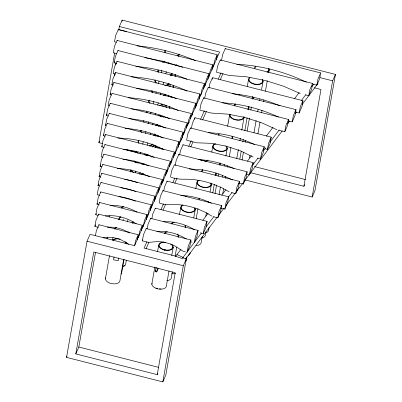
<?xml version="1.0" encoding="UTF-8"?>
<svg xmlns="http://www.w3.org/2000/svg" width="402" height="402" viewBox="0 0 402 402"><rect width="100%" height="100%" fill="white"/><g stroke="black" fill="none" stroke-linecap="round" stroke-linejoin="round"><path stroke-width="0.6" d="M111.987 93.475L109.173 99.937L108.168 105.61L109.369 105.917M220.854 208.075L224.829 209.09L227.648 202.668L228.637 196.809L167.086 181.136L167.076 181.498M114.726 75.958L114.957 73.455M115.771 64.712L115.947 62.838M107.103 238.878L107.279 237.004M109.138 217.015L109.259 215.763M174.282 164.991L171.644 170.734L170.468 177.061M118.263 29.894L118.283 29.527L217.231 54.732L216.346 59.983M117.077 40.803L117.098 40.441L212.804 64.817L211.919 70.069M117.972 50.888L117.982 50.521L115.359 56.476L114.188 62.802L116.55 63.4M116.997 61.682L117.022 61.32L204.553 83.616L203.673 88.862M110.254 103.631L110.264 103.264L107.641 109.218L106.47 115.545L108.218 115.992M113.927 82.817L113.957 82.47L195.905 103.329L195.02 108.58M107.269 123.766L107.299 123.419L179.071 141.685L178.081 147.544M115.65 72.893L115.655 72.526L199.995 94.008L199.111 99.254M105.58 134.891L105.61 134.544L174.508 152.077L173.624 157.328M109.274 113.746L109.294 113.379L183.227 132.213L182.237 138.072M104.957 144.926L104.967 144.559L170.483 161.247L169.604 166.498M103.887 154.509L103.907 154.147L166.594 170.111L165.709 175.362M102.867 164.785L102.897 164.433L162.438 179.588L161.554 184.835M101.817 173.689L101.837 173.327L99.033 179.925L98.028 185.603L99.224 185.905M100.992 182.825L101.013 182.458L155.127 196.246L154.242 201.492M100.781 192.287L100.801 191.92L98.168 197.874L96.993 204.201L99.289 204.784M99.57 202.849L99.595 202.502L147.077 214.583L146.197 219.829M98.656 214.512L98.666 214.145L142.383 225.281L141.499 230.527M98.967 225.125L98.987 224.758L96.374 230.642L95.395 235.808M146.152 228.944L146.172 228.582L190.935 239.984L189.945 245.843L187.131 252.26L188.302 245.934L190.935 239.984M150.644 218.703L150.655 218.336L148.052 224.221L147.182 228.778M155.328 208.543L155.338 208.176L207.07 221.351L206.08 227.21L203.261 233.632L200.281 232.869M162.921 190.975L162.951 190.628L221.628 205.558L220.638 211.417L217.824 217.839L213.613 216.763M178.815 154.755L178.835 154.393L247.14 171.79L246.15 177.649L243.336 184.066L239.326 183.046M183.041 145.127L183.051 144.76L253.215 162.634L252.225 168.493L249.406 174.91L246.466 174.161M190.417 128.318L190.437 127.952L264.285 146.76L263.295 152.619L260.476 159.041L257.637 158.318M203.633 98.214L203.653 97.847L288.591 119.484L287.601 125.344L284.782 131.761L278.757 130.223M208.261 87.666L208.281 87.304L296.003 109.651L295.013 115.51L292.199 121.927L288.154 120.896M220.266 60.31L220.286 59.948L217.653 65.903L216.477 72.224L229.055 75.43L246.818 76.847L265.36 80.511L283.551 86.204L300.264 93.571M225.226 49.004L225.246 48.642L222.613 54.592L221.547 60.305M102.52 143.614L98.872 142.685L114.67 53.079M118.706 30.215L119.359 26.507L122.168 20.1L335.454 74.425L314.967 190.608L312.158 197.015L244.707 179.835M121.952 21.336L122.168 20.1M111.314 95.033L110.138 94.731L111.143 89.053L113.947 82.455M113.073 85.113L111.862 84.807L112.867 79.129L115.64 72.536M105.208 136.122L103.485 135.68L104.656 129.359L107.289 123.404M104.143 147.403L101.796 146.805L102.967 140.479L105.6 134.529M101.812 166.855L100.103 166.423L101.274 160.096L103.917 154.162M182.704 257.923L186.322 258.843L165.835 375.021L162.82 381.9L66.546 357.378L87.033 241.2L90.048 234.321L134.6 245.667L219.577 52.034L119.359 26.507M100.822 177.141L99.083 176.694L100.254 170.373L102.887 164.418M98.133 215.361L95.782 214.763L96.957 208.437L99.59 202.487M98.445 227.336L94.872 226.426L96.018 220.175L98.651 214.155M75.797 353.901L93.766 251.994L175.207 272.737L157.237 374.644L75.797 353.901L78.817 347.021L95.48 252.531M105.389 278.923L109.51 255.571M112.575 240.004L113.007 237.557M114.057 256.908L113.555 259.798L118.173 260.737L118.68 257.843M130.529 172.106L130.962 169.649A7.372 4.09 10 0 0 132.047 171.83M123.66 259.546L119.977 280.435A7.372 4.09 10 0 1 111.947 283.701A7.372 4.09 10 0 1 105.585 277.872M124.032 259.26L121.766 272.109A7.372 4.09 10 0 1 120.901 274.084M126.73 243.964L126.947 242.743M126.293 260.531L125.751 263.617A7.372 4.09 10 0 1 122.293 266.838M132.821 223.527L133.147 221.673M134.635 245.803L135.59 240.708L138.213 234.753L137.343 240.004M152.735 147.097L153.167 144.645M154.79 135.444L155.006 134.218M151.921 157.232L152.137 156.001M153.77 146.745L154.097 144.896M155.619 136.263L155.835 135.027M157.468 125.776L157.684 124.54M138.685 236.944L139.75 231.23L142.383 225.281M155.056 147.222L155.278 145.986M158.76 126.238L158.976 125.002M160.498 116.359L160.72 115.123M155.187 147.439L155.514 145.594M157.142 136.358L157.358 135.127M158.875 126.509L159.097 125.278M160.614 116.665L160.83 115.434M162.458 106.198L162.785 104.354M156.619 147.217L156.835 145.981M158.463 136.745L158.679 135.514M160.202 126.891L160.418 125.66M161.941 117.037L162.157 115.801M163.785 106.565L164.111 104.716M165.629 96.093L165.85 94.862M143.378 226.246L144.444 220.532L147.077 214.583M157.805 148.293L158.021 147.062M163.237 117.474L163.453 116.243M165.086 106.997L165.413 105.148M168.78 86.043L169.217 83.576M185.357 251.808L183 251.21L175.161 246.104A35.281 29.09 23.7 0 0 157.348 241.562L148.464 242.411L142.363 240.858L143.539 234.532L146.177 228.597M159.066 148.273L159.282 147.047M166.217 107.741L166.649 105.284M168.167 96.686L168.383 95.455M169.895 86.857L170.332 84.4M171.845 75.802L172.172 73.958M150.378 210.663L151.378 204.819L100.801 191.92M151.428 207.909L152.494 202.196L155.127 196.246M161.9 149.499L162.117 148.263M169.192 108.143L169.518 106.294M171.041 97.651L171.257 96.415M172.89 87.159L173.217 85.304M174.85 76.048L175.066 74.812M169.594 108.424L169.92 106.58M173.282 87.52L173.604 85.676M175.232 76.45L175.558 74.606M178.704 56.772L179.136 54.31M155.117 199.503L156.182 193.789L158.805 187.834L157.931 193.086M151.871 218.613L152.74 214.06L155.323 208.186M158.74 191.251L159.8 185.538L162.438 179.588M162.895 181.774L163.961 176.061L166.594 170.111M166.785 172.91L167.85 167.202L170.483 161.247M163.725 190.96L164.488 187.015L167.071 181.146M170.81 163.745L171.875 158.031L174.508 152.077M151.815 284.224L154.855 266.988M157.569 251.602L158.654 245.446M175.247 165.443L176.202 160.343L178.845 154.408M179.578 155.197L180.453 150.644L183.036 144.77M183.619 134.554L184.684 128.841L187.307 122.886L186.438 128.137M187.709 125.233L188.774 119.52L191.397 113.565L190.528 118.816M192.206 114.992L193.267 109.279L195.905 103.329M191.452 128.148L192.322 123.595L194.92 117.711L271.239 137.152L270.25 143.011L267.43 149.428L265.084 148.83M196.297 105.671L197.362 99.957L199.995 94.008M194.699 119.299L194.935 117.716M169.006 270.968L166.403 285.742A7.372 4.09 10 0 1 158.373 289.003A7.372 4.09 10 0 1 152.011 283.174M171.719 255.577L173.237 246.959M179.518 214.422L180.714 207.618M200.854 95.279L201.92 89.566L204.553 83.616M172.383 271.767L171.408 277.31A7.372 4.09 10 0 1 166.815 280.717M175.101 256.37L176.729 247.135M178.463 237.286L178.684 236.054M207.924 79.541L208.914 73.682L206.281 79.636L205.105 85.958L203.909 85.656M204.688 98.354L205.648 93.254L208.286 87.319M209.105 76.48L210.171 70.772L212.804 64.817M209.025 88.113L209.894 83.556L212.492 77.671L302.972 100.721L301.982 106.58L299.163 112.997L294.993 111.932M213.532 66.395L214.598 60.687L217.231 54.732M212.271 79.259L212.482 78.038M195.774 188.839L196.864 182.669M162.82 381.9L183.302 265.722L186.322 258.843M186.905 256.737L186.468 259.21A7.372 4.09 10 0 1 185.603 261.189M193.774 217.789L195.297 209.135M196.136 218.949L197.97 208.537M211.743 152.082L212.723 146.529M202.201 236.627L201.221 242.18A7.372 4.09 10 0 1 196.025 245.632M205.789 216.266L206.442 212.568M208.181 202.693L208.402 201.462M210.03 192.206L211.447 184.186M203.261 233.632L204.437 227.306L207.07 221.351M205.96 231.743L205.417 234.828A7.372 4.09 10 0 1 201.96 238.049M212.814 192.875L214.336 184.242M215.859 175.604L216.296 173.136A7.372 4.09 10 0 1 215.427 175.111M208.683 229.748L209.115 227.296M215.06 193.558L216.577 184.975M218.09 176.388L218.522 173.93M227.602 126.349L229.562 115.248M219.04 194.925L220.457 186.905M222.195 177.036L222.522 175.187M224.155 165.936L224.371 164.699M225.894 156.061L227.306 148.047M217.824 217.839L218.995 211.512L221.628 205.558M222.768 193.674L223.643 188.734M225.492 178.237L225.818 176.383M227.452 167.116L227.673 165.885M229.306 156.619L230.939 147.353M232.462 138.71L232.683 137.474M224.829 209.09L225.999 202.764L228.637 196.809M247.295 86.4L248.486 79.636M236.748 158.695L238.381 149.443M239.904 140.811L240.341 138.343M241.753 130.328L244.034 117.379M239.823 159.142L241.235 151.132M242.863 141.886L243.3 139.424M244.818 130.796L247.104 117.851M248.516 109.841L248.949 107.374M235.698 193.674L236.868 187.347L239.507 181.397L238.517 187.257L235.698 193.674L231.487 192.603M242.024 160.137L243.441 152.102M245.185 142.207L245.511 140.353M247.145 131.082L249.436 118.103M250.853 110.068L251.396 106.977M243.336 184.066L244.506 177.739L247.14 171.79M249.516 158.021L249.949 155.559M253.963 132.806L256.129 120.51M257.647 111.897L258.084 109.439M259.602 100.832L259.923 98.987M261.551 89.762L263.069 81.154M249.406 174.91L250.577 168.584L253.215 162.634M257.928 133.776L259.993 122.067M261.622 112.816L262.059 110.354M263.576 101.721L263.903 99.872M265.426 91.244L267.275 80.762M268.687 72.747L269.229 69.667M260.476 159.041L261.647 152.715L264.285 146.76M267.43 149.428L268.601 143.102L271.239 137.152M284.782 131.761L285.958 125.434L288.591 119.484M292.199 121.927L293.37 115.6L296.003 109.651M299.163 112.997L300.339 106.671L302.972 100.721M308.781 95.736L309.952 89.41L312.59 83.46L311.6 89.319L308.781 95.736L305.741 94.962M316.821 85.214L317.992 78.887L320.63 72.933L319.64 78.792L316.821 85.214L313.304 84.314M250.426 172.659L303.907 186.282L320.977 89.485L314.289 87.782M312.158 197.015L332.64 80.832L335.454 74.425M155.217 271.556L155.901 267.732L157.388 268.109L156.71 271.938L155.217 271.556L155.72 270.425M122.992 220.206L123.308 218.995M135.268 172.86L135.74 171.036M137.785 163.147L138.102 161.931M140.147 154.041L140.62 152.222M142.665 144.328L143.293 141.901M145.499 133.404L145.971 131.58M148.016 123.69L148.489 121.871M150.534 113.977L151.006 112.158M153.212 103.661L153.84 101.229M155.886 93.339L156.202 92.128M158.403 83.626L159.036 81.199M161.237 72.702L161.865 70.275M163.91 62.38L164.227 61.169M127.454 221.748L127.926 219.929M139.73 174.403L140.203 172.579M144.77 154.976L145.082 153.765M147.288 145.263L147.916 142.836M150.122 134.338L150.433 133.122M152.639 124.625L152.951 123.414M155.157 114.912L155.468 113.701M157.674 105.203L158.303 102.776M160.348 94.882L160.82 93.063M163.026 84.566L163.654 82.134M165.86 73.636L166.333 71.817M168.378 63.923L168.689 62.712M114.188 62.802L114.655 61.732M111.862 84.807L112.334 83.737M110.138 94.731L110.846 93.128M106.47 115.545L107.173 113.942M105.957 124.59L105.49 125.66L106.661 119.334L109.304 113.399M98.872 142.685L99.575 141.087M103.485 135.68L103.952 134.61M101.796 146.805L102.264 145.735M100.103 166.423L100.807 164.82M99.083 176.694L99.55 175.629M98.028 185.603L98.736 184M96.993 204.201L97.465 203.131M95.782 214.763L96.254 213.693M94.872 226.426L95.575 224.818M66.546 357.378L67.049 356.232M181.297 140.213L182 138.605M188.543 123.705L189.247 122.102M142.363 240.858L142.836 239.788M146.866 241.768L144.092 248.084L176.066 256.23M160.986 209.588L163.508 203.844M172.84 182.583L174.855 177.985M188.724 146.383L191.246 140.64M200.578 119.379L204.362 110.761M218.231 79.159L221.005 72.837M146.092 248.732L148.866 242.411M162.986 210.236L165.508 204.492M174.835 183.232L177.106 178.061M190.724 147.031L192.995 141.861M202.573 120.027L206.357 111.409M220.226 79.807L222.999 73.486M157.237 374.644L157.74 373.498M303.907 186.282L304.61 184.684M156.71 271.938L158.212 268.541M164.544 250.456L165.142 249.351M117.108 40.456L114.464 46.396L113.294 52.717L116.846 53.627M104.987 144.579L102.344 150.514L101.173 156.84L102.957 157.298M203.658 97.862L201.02 103.801L199.844 110.128L211.417 113.073L227.803 114.138L244.883 117.434L261.607 122.751L276.948 129.766M252.134 97.601L252.747 96.505M252.677 99.239L253.908 97.048M118.288 29.547L115.645 35.482L114.475 41.808L116.233 42.255M117.027 61.335L114.384 67.27L113.213 73.596L115.002 74.053M101.018 182.478L98.374 188.412L97.204 194.739L99.475 195.317M183.227 132.213L180.593 138.162L179.418 144.489L178.282 144.202M162.941 190.613L160.308 196.563L159.137 202.889C166.659 206.211 174.724 203.668 182.563 205.161A60.275 49.692 23.7 0 1 198.221 209.151L205.603 212.432L211.934 216.16M198.075 230.416L195.442 236.371L194.272 242.692L197.086 236.275L198.075 230.416L150.675 218.356M180.955 249.295L175.674 256.305L182.191 258.536L201.447 233.009M202.849 220.261L208.135 213.256M221.728 195.236L225.879 189.729M247.396 161.197L251.546 155.69M266.27 136.167L273.064 127.158M294.581 98.626L299.113 92.621M205.975 227.004L213.904 216.492M228.622 196.97L232.024 192.463M238.818 183.453L239.572 182.453M252.783 164.936L258.069 157.926M263.355 150.921L265.621 147.916M269.772 142.408L279.209 129.896M301.48 100.364L306.012 94.354M311.676 86.847L313.937 83.842M185.573 259.054L216.904 217.507M218.794 215.005L223.698 208.497M225.964 205.497L235.401 192.98M236.155 191.98L242.572 183.473M244.084 181.468L282.209 130.911M287.495 123.906L289.762 120.901M295.425 113.394L296.555 111.892M302.219 104.384L318.072 83.36M208.889 73.692L117.997 50.526M190.447 127.972L187.804 133.906L186.634 140.233L196.694 142.795L211.01 143.333L225.879 146.062L240.396 150.815L253.134 157.011M179.071 141.685L176.433 147.64L175.262 153.966L174.056 153.659M103.098 237.798L111.047 237.386A27.135 22.371 23.7 0 1 121.52 240.054L128.65 244.305M163.614 221.758L168.775 221.738A46.798 38.582 23.7 0 1 189.357 226.979L194.573 229.818M107.158 227.1L112.475 227.215A33.582 27.688 23.7 0 1 124.138 230.185L129.575 232.969M189.211 168.895L202.196 169.895A81.526 67.214 23.7 0 1 220.422 174.538L232.627 179.955M117.791 138.072C133.821 138.273 149.75 142.393 163.996 149.71M236.813 64.33C260.878 65.451 284.691 71.697 306.364 82.174M208.176 132.69C224.205 133.348 240.069 137.509 254.486 144.529M180.774 195.342L187.824 195.97A66.235 54.607 23.7 0 1 204.246 200.151M128.208 97.731C145.474 98.666 162.534 103.108 178.171 110.46M117.304 168.393L125.082 169.091A68.722 56.657 23.7 0 1 141.811 173.352L149.71 176.764M131.243 76.817C150.534 77.953 169.574 82.912 187.091 91.058M222.477 102.806C241.833 103.947 260.933 108.917 278.511 117.082M135.765 66.42C153.408 67.888 170.785 72.35 187.061 79.279M123.434 149.413C134.017 150.363 144.444 153.107 154.142 157.438M198.377 159.519C210.738 160.287 222.934 163.458 234.18 168.634M125.007 128.338C138.228 129.243 151.268 132.565 163.348 138.002M137.007 45.818C157.036 47.662 176.764 52.737 195.282 60.566M129.052 118.64C141.68 119.801 154.112 123.047 165.745 128.077M131.439 108.887C144.65 110.158 157.639 113.59 169.825 118.841M136.539 88.435C150.202 89.877 163.654 93.359 176.347 98.611M232.497 93.721C248.858 95.385 264.943 99.535 280.119 105.852M122.856 159.257L127.248 159.79A75.008 61.838 23.7 0 1 144.73 164.242L148.926 165.895M144.73 57.617L163.951 61.456L182.82 67.32M225.236 48.637L320.63 72.933M220.271 59.948L312.59 83.46M101.827 173.322L158.815 187.84M151.368 204.804L148.735 210.754L147.564 217.08L146.398 216.784M98.972 224.758L138.223 234.753M319.922 77.591L332.64 80.832M119.092 29.688L126.419 31.552M212.206 66.702L213.422 67.008M207.819 76.797L208.995 77.099M199.593 95.601L200.749 95.892M194.99 105.982L196.186 106.284M111.982 93.349L191.407 113.57M190.935 115.309L192.096 115.605M110.284 103.284L187.317 122.891M186.473 125.56L187.603 125.846M254.451 166.564L305.505 179.568M199.98 159.815L206.06 161.363M125.002 149.343L135.941 152.127M174.277 164.785L239.507 181.397M171.061 177.212C179.212 180.598 187.98 178.257 196.437 179.98A74.38 61.32 23.7 0 1 213.844 184.412L222.075 187.91L229.15 191.829M161.629 182.096L162.785 182.387M142.177 226.582L143.273 226.859M190.442 241.718L192.081 242.14M137.424 237.265L138.574 237.557M87.033 241.2L183.302 265.722M78.817 347.021L158.433 367.302M204.246 200.151L211.452 203.271M135.595 201.211L133.293 200.236A51.3 42.295 23.7 0 0 118.856 196.558M176.96 254.561L183.367 257.571M161.066 288.907A6.869 3.814 10 0 1 159.313 288.857M157.549 288.541A6.869 3.814 10 0 1 155.886 287.983M172.151 244.778A7.372 4.09 10 0 1 169.227 250.29A7.372 4.09 10 0 1 159.172 246.913A7.372 4.09 10 0 1 163.85 241.989M170.609 243.964A6.869 3.814 10 0 1 169.518 249.913A6.869 3.814 10 0 1 159.438 246.521A6.869 3.814 10 0 1 165.745 242.326M164.292 233.487A7.372 4.09 10 0 1 166.081 231.818M178.377 234.949A7.372 4.09 10 0 1 178.488 237.105M164.775 233.607A6.869 3.814 10 0 1 167.327 231.713M177.171 233.969A6.869 3.814 10 0 1 178.006 236.979M175.558 273.265A7.372 4.09 10 0 1 171.553 273.802M171.342 223.899A7.372 4.09 10 0 1 173.131 222.231M185.428 225.361A7.372 4.09 10 0 1 185.538 227.517M171.825 224.02A6.869 3.814 10 0 1 174.378 222.125M184.95 225.386A6.869 3.814 10 0 1 185.056 227.391M194.995 208.035A7.372 4.09 10 0 1 186.332 212.196A7.372 4.09 10 0 1 182.699 204.899M194.518 208.055A6.869 3.814 10 0 1 186.443 211.939A6.869 3.814 10 0 1 183.061 205.136M190.196 252.627A7.372 4.09 10 0 1 188.216 255.345M199.286 198.251A7.372 4.09 10 0 1 199.593 199.357M185.684 196.91A6.869 3.814 10 0 1 186.312 196.045M198.809 198.276A6.869 3.814 10 0 1 199.096 199.302M211.14 183.086A7.372 4.09 10 0 1 202.789 187.322A7.372 4.09 10 0 1 198.427 180.176M210.663 183.106A6.869 3.814 10 0 1 202.593 186.99A6.869 3.814 10 0 1 199.206 180.191M201.714 171.619A7.372 4.09 10 0 1 202.583 169.639M215.799 173.081A6.869 3.814 10 0 1 214.99 174.925M202.211 171.669A6.869 3.814 10 0 1 203.02 169.83M208.377 228.648A7.372 4.09 10 0 1 205.749 232.833M205.864 161.554A7.372 4.09 10 0 1 207.236 160.107M219.949 163.016A7.372 4.09 10 0 1 220.06 165.167M206.347 161.674A6.869 3.814 10 0 1 208.015 160.122M219.472 163.041A6.869 3.814 10 0 1 219.577 165.046M226.532 146.217A7.372 4.09 10 0 1 224.03 151.222A7.372 4.09 10 0 1 214.432 149.273A7.372 4.09 10 0 1 214.703 143.81M225.798 145.961A6.869 3.814 10 0 1 223.753 150.956A6.869 3.814 10 0 1 214.452 148.825A6.869 3.814 10 0 1 215.954 143.705M218.291 134.906A7.372 4.09 10 0 1 218.964 133.982M232.376 136.373A7.372 4.09 10 0 1 232.487 138.524M218.773 135.032A6.869 3.814 10 0 1 219.402 134.167M231.899 136.394A6.869 3.814 10 0 1 232.004 138.399M244.145 116.761A7.372 4.09 10 0 1 236.115 120.027A7.372 4.09 10 0 1 229.753 114.198M243.647 116.711A6.869 3.814 10 0 1 236.165 119.756A6.869 3.814 10 0 1 230.235 114.319M248.642 106.274A7.372 4.09 10 0 1 248.079 109.354M234.366 105.862A7.372 4.09 10 0 1 235.235 103.882M248.17 106.299A6.869 3.814 10 0 1 247.642 109.168M234.863 105.912A6.869 3.814 10 0 1 235.672 104.068M239.21 94.827A7.372 4.09 10 0 1 239.909 94.309M252.617 97.219A7.372 4.09 10 0 1 252.923 98.319M252.144 97.244A6.869 3.814 10 0 1 252.426 98.269M262.295 79.325A7.372 4.09 10 0 1 259.968 84.284A7.372 4.09 10 0 1 250.476 82.591A7.372 4.09 10 0 1 250.054 77.139M262.29 80.073A6.869 3.814 10 0 1 255.094 84.144A6.869 3.814 10 0 1 249.793 77.842M268.928 68.566A7.372 4.09 10 0 1 267.662 72.164M254.647 68.149A7.372 4.09 10 0 1 255.516 66.174M268.451 68.586A6.869 3.814 10 0 1 266.888 72.149M255.144 68.204A6.869 3.814 10 0 1 255.953 66.36M112.761 240.079A7.372 4.09 10 0 1 117.088 238.602M126.173 242.471A7.372 4.09 10 0 1 126.474 243.572M113.198 240.265A6.869 3.814 10 0 1 120.163 239.12M124.967 241.486A6.869 3.814 10 0 1 125.977 243.522M114.495 229.165A7.372 4.09 10 0 1 116.284 227.497M115.61 228.421A6.869 3.814 10 0 1 116.645 227.733M128.389 231.678A6.869 3.814 10 0 1 128.213 232.657M124.444 265.405A6.869 3.814 10 0 1 123.409 266.099M133.062 222.11A7.372 4.09 10 0 1 132.389 223.035M118.67 219.542A7.372 4.09 10 0 1 120.65 216.824M132.58 221.984A6.869 3.814 10 0 1 131.946 222.849M119.168 219.592A6.869 3.814 10 0 1 121.012 217.06M121.359 207.663A7.372 4.09 10 0 1 123.424 206.558M121.796 207.849A6.869 3.814 10 0 1 123.721 206.819M143.564 173.885A7.372 4.09 10 0 1 142.087 174.388M143.202 173.649A6.869 3.814 10 0 1 140.765 174.292M133.595 172.649A6.869 3.814 10 0 1 131.745 170.729M144.72 164.187A7.372 4.09 10 0 1 143.579 164.373M135.881 162.609A7.372 4.09 10 0 1 134.107 160.916M144.459 163.915A6.869 3.814 10 0 1 141.68 164.127M137.152 162.976A6.869 3.814 10 0 1 135.102 161.529M148.232 154.72A7.372 4.09 10 0 1 145.619 155.413M136.715 152.67A7.372 4.09 10 0 1 135.936 151.589M147.449 154.669A6.869 3.814 10 0 1 146.494 154.956M138.263 153.489A6.869 3.814 10 0 1 136.414 151.564M152.519 144.102A7.372 4.09 10 0 1 149.78 146.137M138.901 143.368A7.372 4.09 10 0 1 138.318 140.489M152.036 143.981A6.869 3.814 10 0 1 149.484 145.876M138.906 142.615A6.869 3.814 10 0 1 138.806 140.61M155.031 134.042A7.372 4.09 10 0 1 153.659 135.484M140.64 131.474A7.372 4.09 10 0 1 140.831 130.424M154.549 133.916A6.869 3.814 10 0 1 153.921 134.781M141.424 132.554A6.869 3.814 10 0 1 141.318 130.544M157.71 124.359A7.372 4.09 10 0 1 157.036 125.283M143.318 121.791A7.372 4.09 10 0 1 143.514 120.741M157.227 124.233A6.869 3.814 10 0 1 155.559 125.791M143.815 121.846A6.869 3.814 10 0 1 143.996 120.866M160.177 115.248A7.372 4.09 10 0 1 159.061 115.992M146.765 112.856A7.372 4.09 10 0 1 146.459 111.756M159.74 115.062A6.869 3.814 10 0 1 158.7 115.756M147.243 112.836A6.869 3.814 10 0 1 146.956 111.806M162.242 104.485A7.372 4.09 10 0 1 159.654 105.726M149.614 103.173A7.372 4.09 10 0 1 148.524 100.992M161.805 104.299A6.869 3.814 10 0 1 159.393 105.46M150.036 103.073A6.869 3.814 10 0 1 149.202 100.063M165.413 94.375A7.372 4.09 10 0 1 163.353 95.48M152.474 92.711A7.372 4.09 10 0 1 151.7 90.882M164.976 94.189A6.869 3.814 10 0 1 163.941 94.882M152.479 91.963A6.869 3.814 10 0 1 152.197 90.932M168.564 84.319A7.372 4.09 10 0 1 166.503 85.425M155.936 83.008A7.372 4.09 10 0 1 155.041 79.777M168.76 83.269A6.869 3.814 10 0 1 164.654 85.465M156.358 82.912A6.869 3.814 10 0 1 155.348 80.877M172.197 73.782A7.372 4.09 10 0 1 170.408 75.45M158.112 72.315A7.372 4.09 10 0 1 157.996 70.164M171.714 73.656A6.869 3.814 10 0 1 170.046 75.214M158.584 72.295A6.869 3.814 10 0 1 158.478 70.29M176.835 64.752A7.372 4.09 10 0 1 176.156 65.682M162.443 62.184A7.372 4.09 10 0 1 162.634 61.134M176.352 64.632A6.869 3.814 10 0 1 175.719 65.491M162.941 62.24A6.869 3.814 10 0 1 163.122 61.26M179.161 54.134A7.372 4.09 10 0 1 177.372 55.803M165.076 52.667A7.372 4.09 10 0 1 164.961 50.516M178.679 54.009A6.869 3.814 10 0 1 177.011 55.561M165.549 52.647A6.869 3.814 10 0 1 165.443 50.637M156.896 231.728A39.527 32.587 23.7 0 1 186.347 239.049M124.565 179.312A62.044 51.154 23.7 0 1 137.625 182.694M120.791 187.709A56.833 46.858 23.7 0 1 135.997 191.578M110.47 205.342A44.682 36.838 23.7 0 1 137.087 212.12M105.319 215.934A39.637 32.683 23.7 0 1 136.248 223.813"/></g></svg>
